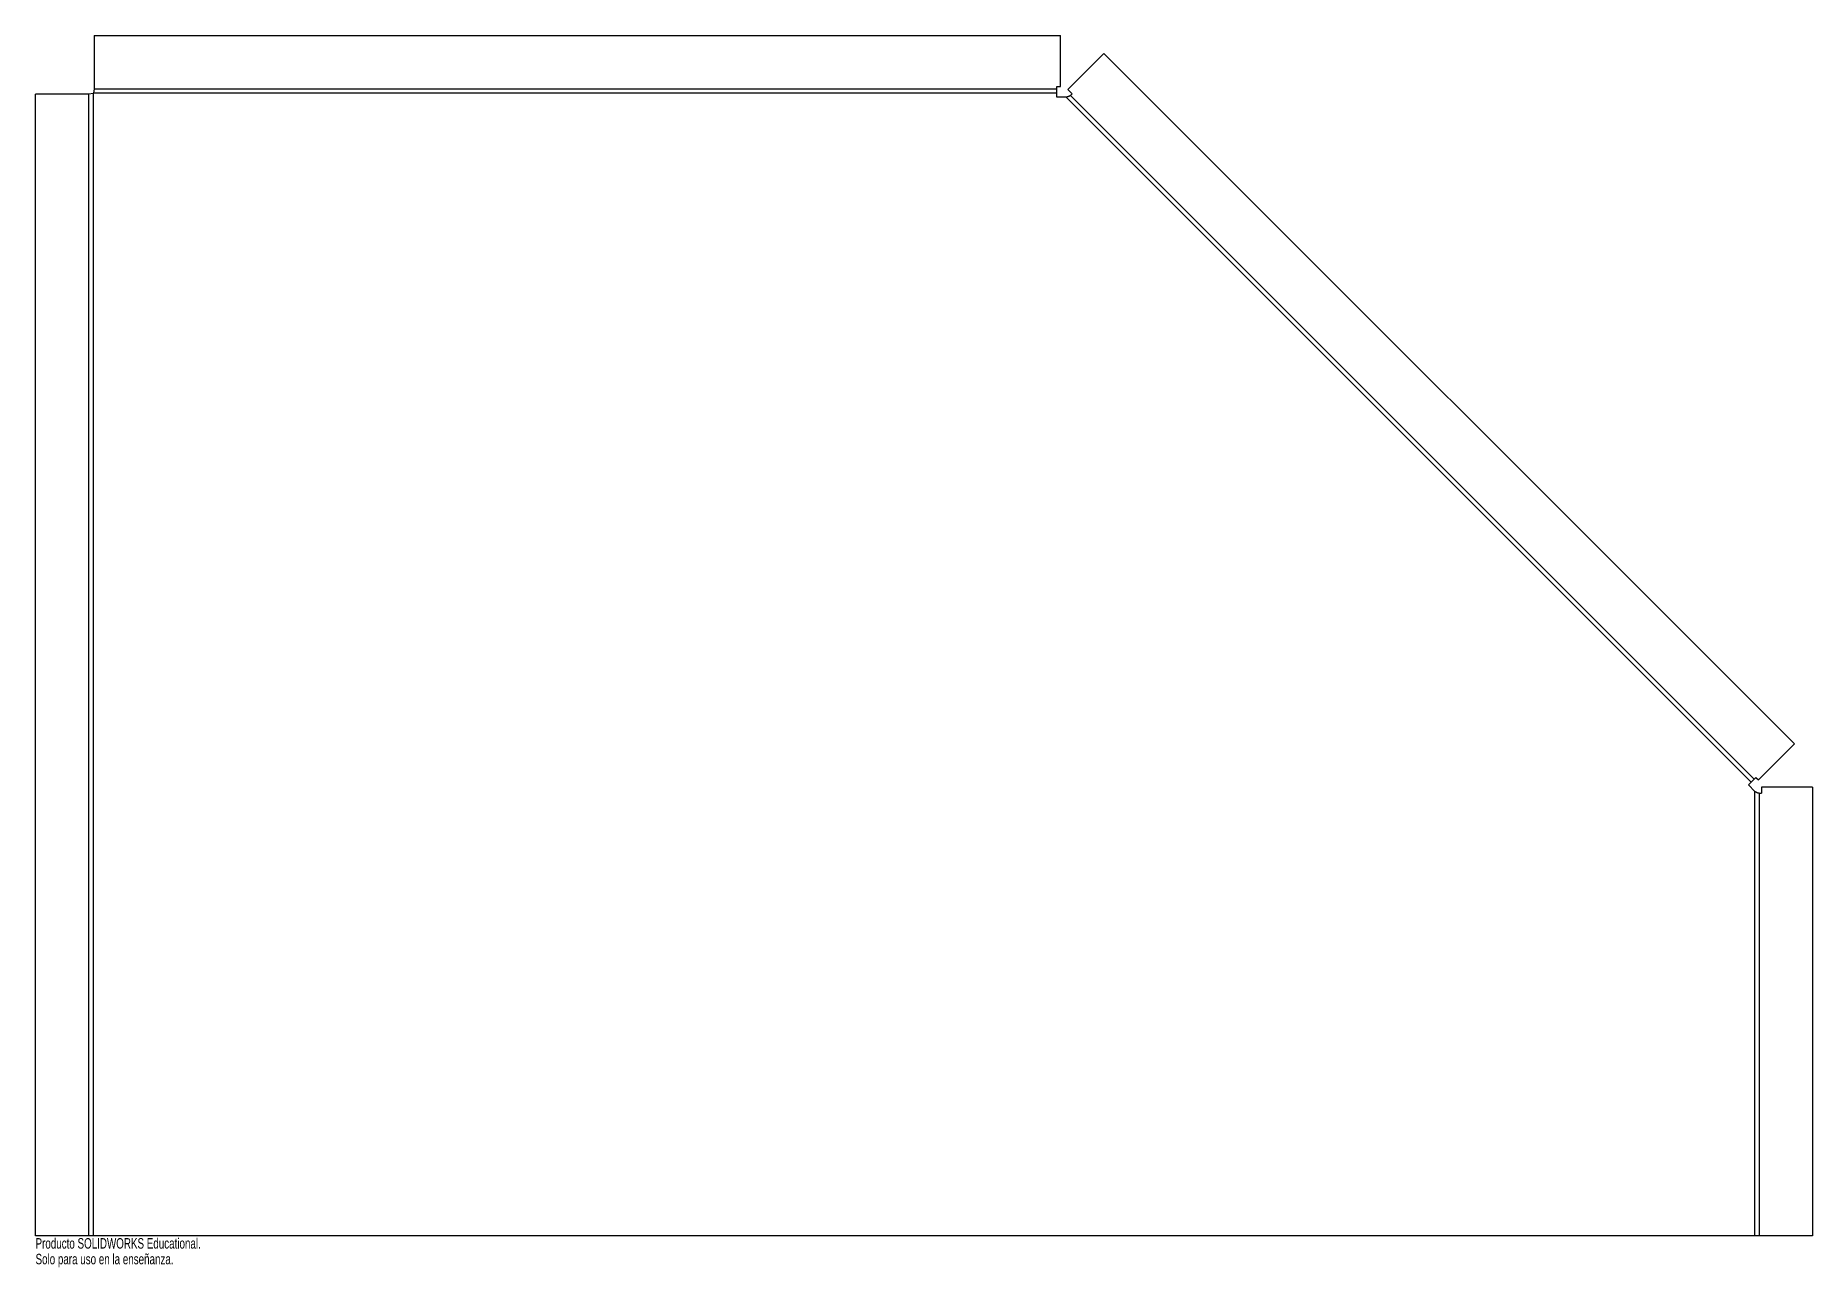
# Model space of a CAD drawing. Header units: millimetres. Extents: x -794 to 26, y -15 to 554.
import ezdxf

# ---------------------------------------------------------------- set-up
doc = ezdxf.new("R2010")
doc.units = ezdxf.units.MM
doc.styles.add('SLDTEXTSTYLE0', font='TXT', dxfattribs={"width": 0.7})

msp = doc.modelspace()

# ---------------------------------------------------------------- linework, layer by layer
at = {"color": 7, "linetype": 'Continuous', "lineweight": 25}
for p, q in [((-766.59, 553.7), (-321.08, 553.7)), ((-766.59, 553.7), (-766.59, 529.13)), ((-321.08, 530.22), (-321.08, 553.7)), ((-301.06, 545.41), (-317.67, 528.8)), ((-301.06, 545.41), (17.41, 226.94)), ((-793.7, 0), (-793.7, 526.59)), ((-769.13, 526.59), (-793.7, 526.59)), ((-767.16, 526.96), (-769.13, 526.59)), ((-769.13, 0), (-769.13, 526.59)), ((-767.16, 526.96), (-767.16, 0)), ((-766.96, 526.96), (-767.16, 526.96)), ((-766.59, 529.13), (-766.96, 527.16)), ((-766.96, 527.16), (-766.96, 526.96)), ((-322.72, 527.16), (-766.96, 527.16)), ((-766.59, 529.13), (-322.72, 529.13)), ((-322.72, 530.22), (-321.08, 530.22)), ((-322.72, 525.28), (-322.72, 530.22)), ((-318.47, 525.28), (-322.72, 525.28)), ((-2.51, 209.33), (-318.47, 525.28)), ((-317.67, 528.8), (-315.72, 526.85)), ((-316.48, 526.09), (-315.72, 526.85)), ((-316.48, 526.09), (-1.12, 210.72)), ((0.8, 210.33), (17.41, 226.94)), ((-3.84, 208), (-0.35, 211.49)), ((-0.84, 204.99), (-3.84, 208)), ((-0.84, 0), (-0.84, 204.99)), ((-0.35, 211.49), (0.8, 210.33)), ((2.22, 206.92), (2.22, 204.16)), ((25.7, 206.92), (2.22, 206.92)), ((25.7, 206.92), (25.7, 0)), ((1.13, 204.16), (1.13, 0)), ((1.13, 204.16), (2.22, 204.16)), ((25.7, 0), (-793.7, 0))]:
    msp.add_line(p, q, dxfattribs=at)
for points, knots in [([(-316.48, 526.09), (-316.55, 526.03), (-316.68, 525.93), (-316.88, 525.8), (-317.07, 525.69), (-317.24, 525.6), (-317.43, 525.52), (-317.69, 525.46), (-318.04, 525.37), (-318.31, 525.32), (-318.47, 525.28)], [0, 0, 0, 0, 0.119612, 0.228951, 0.328322, 0.418133, 0.498938, 0.614611, 0.781566, 1, 1, 1, 1]), ([(1.13, 204.16), (1.05, 204.17), (0.88, 204.19), (0.65, 204.24), (0.44, 204.29), (0.26, 204.35), (0.07, 204.43), (-0.16, 204.57), (-0.47, 204.76), (-0.7, 204.91), (-0.84, 204.99)], [0, 0, 0, 0, 0.1196123, 0.2289509, 0.3283219, 0.4181332, 0.498938, 0.6146114, 0.7815664, 1, 1, 1, 1])]:
    msp.add_open_spline(points, degree=3, knots=knots, dxfattribs=at)

# ---------------------------------------------------------------- texts
at = {"color": 7, "linetype": 'Continuous', "char_height": 4.8336, "attachment_point": 1, "style": 'SLDTEXTSTYLE0'}
for s, insert in [('Solo para uso en la enseñanza.', (-793.7, -8.27)), ('Producto SOLIDWORKS Educational.', (-793.7, -1.02))]:
    msp.add_mtext(s, dxfattribs=dict(at, insert=insert))

doc.saveas('drawing.dxf')
